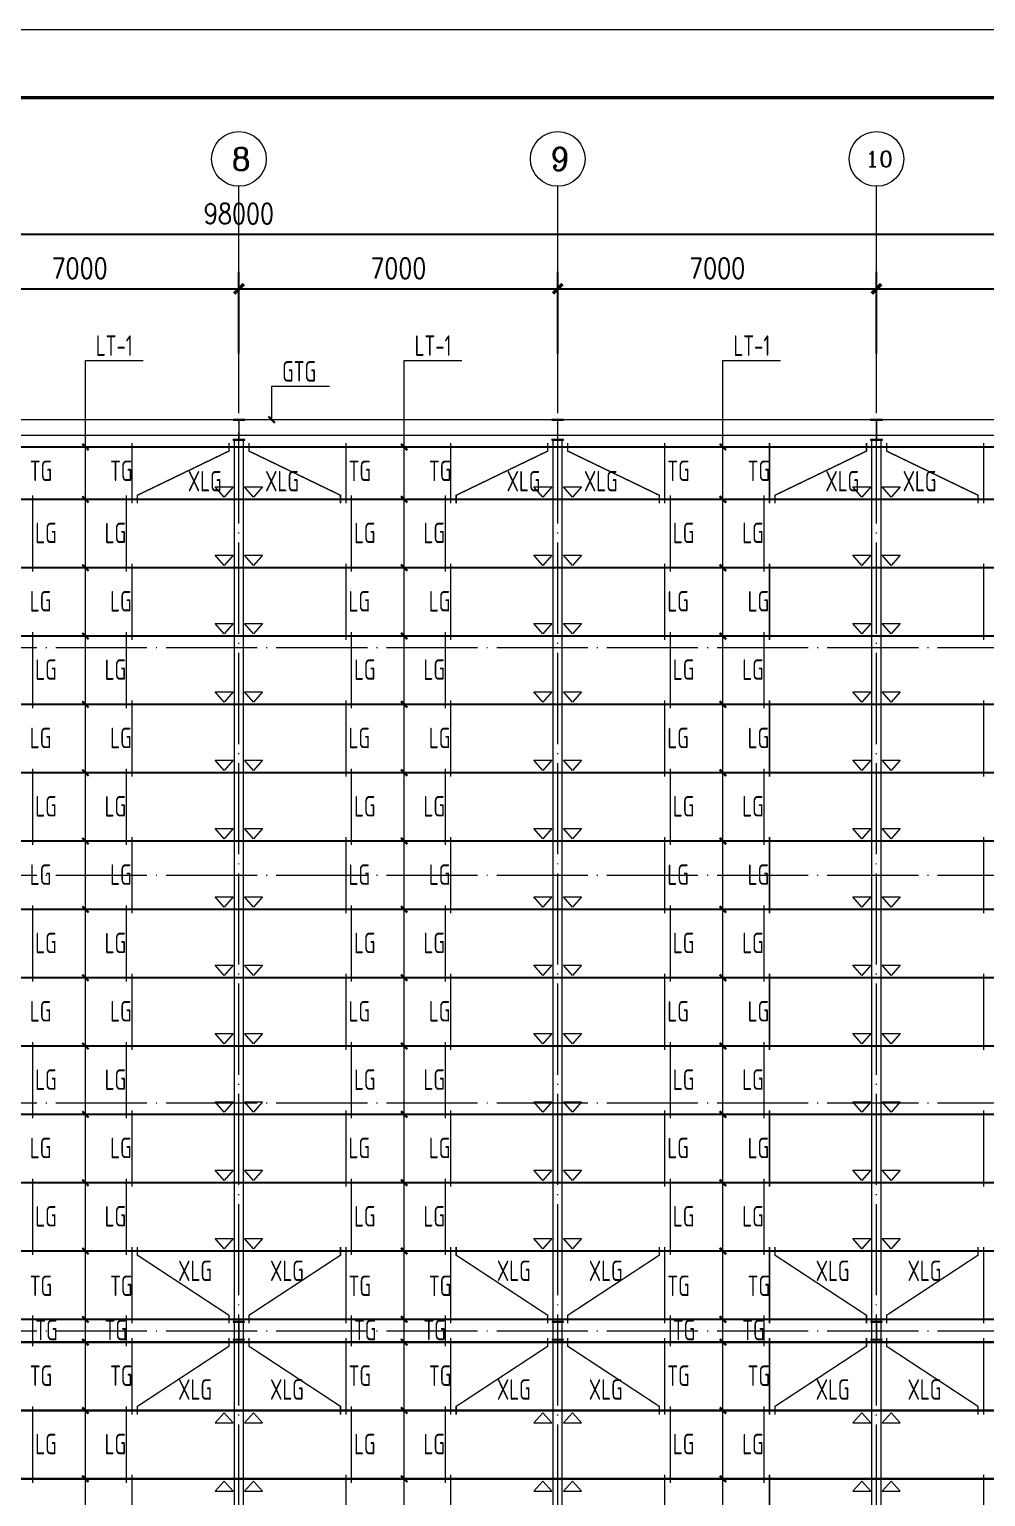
# Model space of a CAD drawing. Header units: millimetres. Extents: x 19781 to 898973, y -947928 to -267362.
# Drawn here: x 488533 to 509533, y -605011 to -572803 of the extents above; entities that cross this region are included whole.
import ezdxf

# ---------------------------------------------------------------- set-up
doc = ezdxf.new("R2010")
doc.units = ezdxf.units.MM
doc.header["$LTSCALE"] = 100
doc.linetypes.add('CENTER', pattern=[50.8, 31.75, -6.35, 6.35, -6.35])
doc.linetypes.add('DOTE', pattern=[2.42, 2, -0.2, 0.02, -0.2])
doc.layers.get('0').update_dxf_attribs({"lineweight": 18})
for name, color, linetype, lineweight in [('10', 7, 'Continuous', 18), ('AXIS', 3, 'Continuous', 18), ('AXIS_TEXT', 7, 'Continuous', 18), ('BORDER', 7, 'Continuous', 18), ('C', 6, 'CENTER', 18), ('DOTE', 1, 'DOTE', 18), ('PUB_DIM', 3, 'Continuous', 18), ('THICK', 6, 'Continuous', 18), ('卫浴', 7, 'Continuous', 18), ('数字', 3, 'Continuous', 20), ('构件号', 1, 'Continuous', 18), ('系杆支撑', 2, 'Continuous', 18), ('钢柱', 4, 'Continuous', 20), ('钢梁', 4, 'Continuous', 5)]:
    doc.layers.add(name, color=color, linetype=linetype, lineweight=lineweight)
doc.styles.add('_TCH_AXIS', font='complex.shx', dxfattribs={"bigfont": 'gbcbig.shx'})
doc.styles.add('COMPLEX', font='complex.shx', dxfattribs={"bigfont": 'gbcbig.shx'})
doc.styles.add('dim_font', font='simplex.shx', dxfattribs={"width": 0.8, "bigfont": 'gbcbig.shx'})
doc.styles.add('TSSD_REIN', font='tssdeng.shx', dxfattribs={"width": 0.7, "bigfont": 'hztxt.shx'})
doc.dimstyles.new('DIMN150', dxfattribs={"dimscale": 1.5, "dimtxt": 300, "dimasz": 1, "dimexe": 250, "dimexo": 300, "dimgap": 150, "dimtad": 1, "dimdec": 0, "dimzin": 0, "dimdsep": 46, "dimtxsty": 'dim_font', "dimblk": '_CAXARROW', "dimcen": 0.09, "dimdle": 2, "dimclrt": 7, "dimadec": 0, "dimazin": 0, "dimtfac": 1, "dimtdec": 0, "dimtix": 1, "dimtmove": 2, "dimatfit": 3, "dimfxl": 1, "dimtolj": 1, "dimtzin": 0, "dimarcsym": 0})
pattern_1 = [(45, (0, 0), (-7.07106781, 7.07106781), []), (45, (0, 2.5), (-7.07106781, 7.07106781), [])]

# ---------------------------------------------------------------- blocks, each defined once
blk = doc.blocks.new('_DIMX')
blk.add_line((-150, 0), (150, 0))
blk.add_lwpolyline([(-70, -70, 50, 50, 0), (70, 70, 50, 50, 0)], format="xyseb")
blk = doc.blocks.new('*X151')
at = {"layer": 'AXIS', "color": 0, "lineweight": -2, "transparency": 16777216}
for p, q in [((486136, -579920), (486136, -578123)), ((493136, -579920), (493136, -578123)), ((486138, -578498), (493135, -578498))]:
    blk.add_line(p, q, dxfattribs=at)
at = {"layer": 'AXIS', "color": 0, "lineweight": -2, "transparency": 16777216, "xscale": 1.5, "yscale": 1.5, "zscale": 1.5, "rotation": 180}
blk.add_blockref('_DIMX', (486136, -578498), dxfattribs=at)
at = {"layer": 'AXIS', "color": 0, "lineweight": -2, "transparency": 16777216, "xscale": 1.5, "yscale": 1.5, "zscale": 1.5}
blk.add_blockref('_DIMX', (493136, -578498), dxfattribs=at)
at = {"layer": 'AXIS', "color": 7, "transparency": 16777216, "insert": (489636, -578048), "char_height": 450, "width": 3805.71, "attachment_point": 5, "style": 'dim_font'}
blk.add_mtext('7000', dxfattribs=at)
blk = doc.blocks.new('_CAXARROW')
blk.add_hatch(color=0).paths.add_polyline_path([(0, 0), (-1, 0.125), (-1, -0.125)], flags=0)
blk = doc.blocks.new('*X152')
at = {"layer": 'AXIS', "color": 0, "lineweight": -2, "transparency": 16777216}
for p, q in [((493136, -579920), (493136, -578123)), ((500136, -579920), (500136, -578123)), ((493138, -578498), (500135, -578498))]:
    blk.add_line(p, q, dxfattribs=at)
at = {"layer": 'AXIS', "color": 0, "lineweight": -2, "transparency": 16777216, "xscale": 1.5, "yscale": 1.5, "zscale": 1.5, "rotation": 180}
blk.add_blockref('_DIMX', (493136, -578498), dxfattribs=at)
at = {"layer": 'AXIS', "color": 0, "lineweight": -2, "transparency": 16777216, "xscale": 1.5, "yscale": 1.5, "zscale": 1.5}
blk.add_blockref('_DIMX', (500136, -578498), dxfattribs=at)
at = {"layer": 'AXIS', "color": 7, "transparency": 16777216, "insert": (496636, -578048), "char_height": 450, "width": 3805.71, "attachment_point": 5, "style": 'dim_font'}
blk.add_mtext('7000', dxfattribs=at)
blk = doc.blocks.new('*X153')
at = {"layer": 'AXIS', "color": 0, "lineweight": -2, "transparency": 16777216}
for p, q in [((500136, -579920), (500136, -578123)), ((507136, -579920), (507136, -578123)), ((500138, -578498), (507135, -578498))]:
    blk.add_line(p, q, dxfattribs=at)
at = {"layer": 'AXIS', "color": 0, "lineweight": -2, "transparency": 16777216, "xscale": 1.5, "yscale": 1.5, "zscale": 1.5, "rotation": 180}
blk.add_blockref('_DIMX', (500136, -578498), dxfattribs=at)
at = {"layer": 'AXIS', "color": 0, "lineweight": -2, "transparency": 16777216, "xscale": 1.5, "yscale": 1.5, "zscale": 1.5}
blk.add_blockref('_DIMX', (507136, -578498), dxfattribs=at)
at = {"layer": 'AXIS', "color": 7, "transparency": 16777216, "insert": (503636, -578048), "char_height": 450, "width": 3805.71, "attachment_point": 5, "style": 'dim_font'}
blk.add_mtext('7000', dxfattribs=at)
blk = doc.blocks.new('*X154')
at = {"layer": 'AXIS', "color": 0, "lineweight": -2, "transparency": 16777216}
for p, q in [((507136, -579920), (507136, -578123)), ((514136, -579920), (514136, -578123)), ((507138, -578498), (514135, -578498))]:
    blk.add_line(p, q, dxfattribs=at)
at = {"layer": 'AXIS', "color": 0, "lineweight": -2, "transparency": 16777216, "xscale": 1.5, "yscale": 1.5, "zscale": 1.5, "rotation": 180}
blk.add_blockref('_DIMX', (507136, -578498), dxfattribs=at)
at = {"layer": 'AXIS', "color": 0, "lineweight": -2, "transparency": 16777216, "xscale": 1.5, "yscale": 1.5, "zscale": 1.5}
blk.add_blockref('_DIMX', (514136, -578498), dxfattribs=at)
at = {"layer": 'AXIS', "color": 7, "transparency": 16777216, "insert": (510636, -578048), "char_height": 450, "width": 3805.71, "attachment_point": 5, "style": 'dim_font'}
blk.add_mtext('7000', dxfattribs=at)
blk = doc.blocks.new('_AXISO')
blk.add_circle((0, 0), 0.5)
at = {"layer": 'AXIS_TEXT', "style": 'COMPLEX', "width": 1.04167}
blk.add_attdef('A', (-0.25, -0.28), '', height=0.56, dxfattribs=at)
blk = doc.blocks.new('*X160')
at = {"layer": 'AXIS', "color": 0, "lineweight": -2, "transparency": 16777216}
for p, q in [((444136, -579620), (444136, -576923)), ((542136, -579620), (542136, -576923)), ((444138, -577298), (542135, -577298))]:
    blk.add_line(p, q, dxfattribs=at)
at = {"layer": 'AXIS', "color": 0, "lineweight": -2, "transparency": 16777216, "xscale": 1.5, "yscale": 1.5, "zscale": 1.5, "rotation": 180}
blk.add_blockref('_DIMX', (444136, -577298), dxfattribs=at)
at = {"layer": 'AXIS', "color": 0, "lineweight": -2, "transparency": 16777216, "xscale": 1.5, "yscale": 1.5, "zscale": 1.5}
blk.add_blockref('_DIMX', (542136, -577298), dxfattribs=at)
at = {"layer": 'AXIS', "color": 7, "transparency": 16777216, "insert": (493136, -576848), "char_height": 450, "width": 4834.29, "attachment_point": 5, "style": 'dim_font'}
blk.add_mtext('98000', dxfattribs=at)

msp = doc.modelspace()

# ---------------------------------------------------------------- hatches: boundary and pattern name
at = {"layer": '10', "ltscale": 100}
h = msp.add_hatch(dxfattribs=at)
h.set_pattern_fill('金属', color=256, style=0, pattern_type=0)
h.set_pattern_definition(pattern_1)
h.paths.add_polyline_path([(493140.21, -581382.05), (493266.21, -581382.05), (493266.21, -581370.05), (493006.21, -581370.05), (493006.21, -581382.05), (493132.21, -581382.05), (493132.21, -581808.05), (493006.21, -581808.05), (493006.21, -581820.05), (493266.21, -581820.05), (493266.21, -581808.05), (493140.21, -581808.05)], flags=0)
h = msp.add_hatch(dxfattribs=at)
h.set_pattern_fill('金属', color=256, style=0, pattern_type=0)
h.set_pattern_definition(pattern_1)
h.paths.add_polyline_path([(500140.21, -581382.05), (500266.21, -581382.05), (500266.21, -581370.05), (500006.21, -581370.05), (500006.21, -581382.05), (500132.21, -581382.05), (500132.21, -581808.05), (500006.21, -581808.05), (500006.21, -581820.05), (500266.21, -581820.05), (500266.21, -581808.05), (500140.21, -581808.05)], flags=0)
h = msp.add_hatch(dxfattribs=at)
h.set_pattern_fill('金属', color=256, style=0, pattern_type=0)
h.set_pattern_definition(pattern_1)
h.paths.add_polyline_path([(507140.21, -581382.05), (507266.21, -581382.05), (507266.21, -581370.05), (507006.21, -581370.05), (507006.21, -581382.05), (507132.21, -581382.05), (507132.21, -581808.05), (507006.21, -581808.05), (507006.21, -581820.05), (507266.21, -581820.05), (507266.21, -581808.05), (507140.21, -581808.05)], flags=0)
h = msp.add_hatch(dxfattribs=at)
h.set_pattern_fill('金属', color=256, style=0, pattern_type=0)
h.set_pattern_definition(pattern_1)
h.paths.add_polyline_path([(493140.21, -601182.05), (493261.21, -601182.05), (493261.21, -601170.05), (493011.21, -601170.05), (493011.21, -601182.05), (493132.21, -601182.05), (493132.21, -601558.05), (493011.21, -601558.05), (493011.21, -601570.05), (493261.21, -601570.05), (493261.21, -601558.05), (493140.21, -601558.05)], flags=0)
h = msp.add_hatch(dxfattribs=at)
h.set_pattern_fill('金属', color=256, style=0, pattern_type=0)
h.set_pattern_definition(pattern_1)
h.paths.add_polyline_path([(500140.21, -601182.05), (500261.21, -601182.05), (500261.21, -601170.05), (500011.21, -601170.05), (500011.21, -601182.05), (500132.21, -601182.05), (500132.21, -601558.05), (500011.21, -601558.05), (500011.21, -601570.05), (500261.21, -601570.05), (500261.21, -601558.05), (500140.21, -601558.05)], flags=0)
h = msp.add_hatch(dxfattribs=at)
h.set_pattern_fill('金属', color=256, style=0, pattern_type=0)
h.set_pattern_definition(pattern_1)
h.paths.add_polyline_path([(507140.21, -601182.05), (507261.21, -601182.05), (507261.21, -601170.05), (507011.21, -601170.05), (507011.21, -601182.05), (507132.21, -601182.05), (507132.21, -601558.05), (507011.21, -601558.05), (507011.21, -601570.05), (507261.21, -601570.05), (507261.21, -601558.05), (507140.21, -601558.05)], flags=0)

# ---------------------------------------------------------------- linework, layer by layer
at = {"layer": 'AXIS'}
for p, q in [((493136.21, -580370.05), (493136.21, -576248.05)), ((500136.21, -580370.05), (500136.21, -576248.05)), ((507136.21, -580370.05), (507136.21, -576248.05))]:
    msp.add_line(p, q, dxfattribs=at)
at = {"layer": 'BORDER'}
msp.add_lwpolyline([(431826, -635802.53), (431826, -572802.53), (565476, -572802.53), (565476, -635802.53)], close=True, dxfattribs=at)
msp.add_lwpolyline([(435576, -634302.53, 75, 75, 0), (435576, -574302.53, 75, 75, 0), (563976, -574302.53, 75, 75, 0), (563976, -634302.53, 75, 75, 0)], format="xyseb", close=True, dxfattribs=at)
at = {"layer": 'C'}
for points in [[(493785.21, -581300.05, 50, 50, 0), (493925.21, -581440.05, 50, 50, 0)], [(489694.21, -581900.05, 50, 50, 0), (489834.21, -582040.05, 50, 50, 0)], [(496694.21, -581900.05, 50, 50, 0), (496834.21, -582040.05, 50, 50, 0)], [(503694.21, -581900.05, 50, 50, 0), (503834.21, -582040.05, 50, 50, 0)], [(489694.21, -583050.05, 50, 50, 0), (489834.21, -583190.05, 50, 50, 0)], [(496694.21, -583050.05, 50, 50, 0), (496834.21, -583190.05, 50, 50, 0)], [(503694.21, -583050.05, 50, 50, 0), (503834.21, -583190.05, 50, 50, 0)], [(489694.21, -584550.05, 50, 50, 0), (489834.21, -584690.05, 50, 50, 0)], [(496694.21, -584550.05, 50, 50, 0), (496834.21, -584690.05, 50, 50, 0)], [(503694.21, -584550.05, 50, 50, 0), (503834.21, -584690.05, 50, 50, 0)], [(489694.21, -586050.05, 50, 50, 0), (489834.21, -586190.05, 50, 50, 0)], [(496694.21, -586050.05, 50, 50, 0), (496834.21, -586190.05, 50, 50, 0)], [(503694.21, -586050.05, 50, 50, 0), (503834.21, -586190.05, 50, 50, 0)], [(489694.21, -587550.05, 50, 50, 0), (489834.21, -587690.05, 50, 50, 0)], [(496694.21, -587550.05, 50, 50, 0), (496834.21, -587690.05, 50, 50, 0)], [(503694.21, -587550.05, 50, 50, 0), (503834.21, -587690.05, 50, 50, 0)], [(489694.21, -589050.05, 50, 50, 0), (489834.21, -589190.05, 50, 50, 0)], [(496694.21, -589050.05, 50, 50, 0), (496834.21, -589190.05, 50, 50, 0)], [(503694.21, -589050.05, 50, 50, 0), (503834.21, -589190.05, 50, 50, 0)], [(489694.21, -590550.05, 50, 50, 0), (489834.21, -590690.05, 50, 50, 0)], [(496694.21, -590550.05, 50, 50, 0), (496834.21, -590690.05, 50, 50, 0)], [(503694.21, -590550.05, 50, 50, 0), (503834.21, -590690.05, 50, 50, 0)], [(489694.21, -592050.05, 50, 50, 0), (489834.21, -592190.05, 50, 50, 0)], [(496694.21, -592050.05, 50, 50, 0), (496834.21, -592190.05, 50, 50, 0)], [(503694.21, -592050.05, 50, 50, 0), (503834.21, -592190.05, 50, 50, 0)], [(489694.21, -593550.05, 50, 50, 0), (489834.21, -593690.05, 50, 50, 0)], [(496694.21, -593550.05, 50, 50, 0), (496834.21, -593690.05, 50, 50, 0)], [(503694.21, -593550.05, 50, 50, 0), (503834.21, -593690.05, 50, 50, 0)], [(489694.21, -595050.05, 50, 50, 0), (489834.21, -595190.05, 50, 50, 0)], [(496694.21, -595050.05, 50, 50, 0), (496834.21, -595190.05, 50, 50, 0)], [(503694.21, -595050.05, 50, 50, 0), (503834.21, -595190.05, 50, 50, 0)], [(489694.21, -596550.05, 50, 50, 0), (489834.21, -596690.05, 50, 50, 0)], [(496694.21, -596550.05, 50, 50, 0), (496834.21, -596690.05, 50, 50, 0)], [(503694.21, -596550.05, 50, 50, 0), (503834.21, -596690.05, 50, 50, 0)], [(489694.21, -598050.05, 50, 50, 0), (489834.21, -598190.05, 50, 50, 0)], [(496694.21, -598050.05, 50, 50, 0), (496834.21, -598190.05, 50, 50, 0)], [(503694.21, -598050.05, 50, 50, 0), (503834.21, -598190.05, 50, 50, 0)], [(489694.21, -599550.05, 50, 50, 0), (489834.21, -599690.05, 50, 50, 0)], [(496694.21, -599550.05, 50, 50, 0), (496834.21, -599690.05, 50, 50, 0)], [(503694.21, -599550.05, 50, 50, 0), (503834.21, -599690.05, 50, 50, 0)], [(489694.21, -601050.05, 50, 50, 0), (489834.21, -601190.05, 50, 50, 0)], [(496694.21, -601050.05, 50, 50, 0), (496834.21, -601190.05, 50, 50, 0)], [(503694.21, -601050.05, 50, 50, 0), (503834.21, -601190.05, 50, 50, 0)], [(489694.21, -601550.05, 50, 50, 0), (489834.21, -601690.05, 50, 50, 0)], [(496694.21, -601550.05, 50, 50, 0), (496834.21, -601690.05, 50, 50, 0)], [(503694.21, -601550.05, 50, 50, 0), (503834.21, -601690.05, 50, 50, 0)], [(489694.21, -603050.05, 50, 50, 0), (489834.21, -603190.05, 50, 50, 0)], [(496694.21, -603050.05, 50, 50, 0), (496834.21, -603190.05, 50, 50, 0)], [(503694.21, -603050.05, 50, 50, 0), (503834.21, -603190.05, 50, 50, 0)], [(489694.21, -604550.05, 50, 50, 0), (489834.21, -604690.05, 50, 50, 0)], [(496694.21, -604550.05, 50, 50, 0), (496834.21, -604690.05, 50, 50, 0)], [(503694.21, -604550.05, 50, 50, 0), (503834.21, -604690.05, 50, 50, 0)]]:
    msp.add_lwpolyline(points, format="xyseb", dxfattribs=at)
at = {"layer": 'DOTE', "linetype": 'DOTE', "ltscale": 10}
for p, q in [((493136.21, -622370.05), (493136.21, -580370.05)), ((500136.21, -622370.05), (500136.21, -580370.05)), ((507136.21, -622370.05), (507136.21, -580370.05)), ((443136.21, -581370.05), (543136.21, -581370.05)), ((443136.21, -586370.05), (543136.21, -586370.05)), ((443136.21, -591370.05), (543136.21, -591370.05)), ((443136.21, -596370.05), (543136.21, -596370.05)), ((443136.21, -601370.05), (543136.21, -601370.05))]:
    msp.add_line(p, q, dxfattribs=at)
at = {"layer": 'PUB_DIM', "color": 6, "linetype": 'Continuous'}
for points in [[(493009.39, -582847.79), (492811.04, -583070.41), (492612.68, -582847.79)], [(493656.39, -582847.79), (493458.04, -583070.41), (493259.68, -582847.79)], [(500009.39, -582847.79), (499811.04, -583070.41), (499612.68, -582847.79)], [(500656.39, -582847.79), (500458.04, -583070.41), (500259.68, -582847.79)], [(507009.39, -582847.79), (506811.04, -583070.41), (506612.68, -582847.79)], [(507656.39, -582847.79), (507458.04, -583070.41), (507259.68, -582847.79)], [(493009.39, -584347.79), (492811.04, -584570.41), (492612.68, -584347.79)], [(493656.39, -584347.79), (493458.04, -584570.41), (493259.68, -584347.79)], [(500009.39, -584347.79), (499811.04, -584570.41), (499612.68, -584347.79)], [(500656.39, -584347.79), (500458.04, -584570.41), (500259.68, -584347.79)], [(507009.39, -584347.79), (506811.04, -584570.41), (506612.68, -584347.79)], [(507656.39, -584347.79), (507458.04, -584570.41), (507259.68, -584347.79)], [(493009.39, -585847.79), (492811.04, -586070.41), (492612.68, -585847.79)], [(493656.39, -585847.79), (493458.04, -586070.41), (493259.68, -585847.79)], [(500009.39, -585847.79), (499811.04, -586070.41), (499612.68, -585847.79)], [(500656.39, -585847.79), (500458.04, -586070.41), (500259.68, -585847.79)], [(507009.39, -585847.79), (506811.04, -586070.41), (506612.68, -585847.79)], [(507656.39, -585847.79), (507458.04, -586070.41), (507259.68, -585847.79)], [(493009.39, -587347.79), (492811.04, -587570.41), (492612.68, -587347.79)], [(493656.39, -587347.79), (493458.04, -587570.41), (493259.68, -587347.79)], [(500009.39, -587347.79), (499811.04, -587570.41), (499612.68, -587347.79)], [(500656.39, -587347.79), (500458.04, -587570.41), (500259.68, -587347.79)], [(507009.39, -587347.79), (506811.04, -587570.41), (506612.68, -587347.79)], [(507656.39, -587347.79), (507458.04, -587570.41), (507259.68, -587347.79)], [(493009.39, -588847.79), (492811.04, -589070.41), (492612.68, -588847.79)], [(493656.39, -588847.79), (493458.04, -589070.41), (493259.68, -588847.79)], [(500009.39, -588847.79), (499811.04, -589070.41), (499612.68, -588847.79)], [(500656.39, -588847.79), (500458.04, -589070.41), (500259.68, -588847.79)], [(507009.39, -588847.79), (506811.04, -589070.41), (506612.68, -588847.79)], [(507656.39, -588847.79), (507458.04, -589070.41), (507259.68, -588847.79)], [(493009.39, -590347.79), (492811.04, -590570.41), (492612.68, -590347.79)], [(493656.39, -590347.79), (493458.04, -590570.41), (493259.68, -590347.79)], [(500009.39, -590347.79), (499811.04, -590570.41), (499612.68, -590347.79)], [(500656.39, -590347.79), (500458.04, -590570.41), (500259.68, -590347.79)], [(507009.39, -590347.79), (506811.04, -590570.41), (506612.68, -590347.79)], [(507656.39, -590347.79), (507458.04, -590570.41), (507259.68, -590347.79)], [(493009.39, -591847.79), (492811.04, -592070.41), (492612.68, -591847.79)], [(493656.39, -591847.79), (493458.04, -592070.41), (493259.68, -591847.79)], [(500009.39, -591847.79), (499811.04, -592070.41), (499612.68, -591847.79)], [(500656.39, -591847.79), (500458.04, -592070.41), (500259.68, -591847.79)], [(507009.39, -591847.79), (506811.04, -592070.41), (506612.68, -591847.79)], [(507656.39, -591847.79), (507458.04, -592070.41), (507259.68, -591847.79)], [(493009.39, -593347.79), (492811.04, -593570.41), (492612.68, -593347.79)], [(493656.39, -593347.79), (493458.04, -593570.41), (493259.68, -593347.79)], [(500009.39, -593347.79), (499811.04, -593570.41), (499612.68, -593347.79)], [(500656.39, -593347.79), (500458.04, -593570.41), (500259.68, -593347.79)], [(507009.39, -593347.79), (506811.04, -593570.41), (506612.68, -593347.79)], [(507656.39, -593347.79), (507458.04, -593570.41), (507259.68, -593347.79)], [(493009.39, -594847.79), (492811.04, -595070.41), (492612.68, -594847.79)], [(493656.39, -594847.79), (493458.04, -595070.41), (493259.68, -594847.79)], [(500009.39, -594847.79), (499811.04, -595070.41), (499612.68, -594847.79)], [(500656.39, -594847.79), (500458.04, -595070.41), (500259.68, -594847.79)], [(507009.39, -594847.79), (506811.04, -595070.41), (506612.68, -594847.79)], [(507656.39, -594847.79), (507458.04, -595070.41), (507259.68, -594847.79)], [(493009.39, -596347.79), (492811.04, -596570.41), (492612.68, -596347.79)], [(493656.39, -596347.79), (493458.04, -596570.41), (493259.68, -596347.79)], [(500009.39, -596347.79), (499811.04, -596570.41), (499612.68, -596347.79)], [(500656.39, -596347.79), (500458.04, -596570.41), (500259.68, -596347.79)], [(507009.39, -596347.79), (506811.04, -596570.41), (506612.68, -596347.79)], [(507656.39, -596347.79), (507458.04, -596570.41), (507259.68, -596347.79)], [(493009.39, -597847.79), (492811.04, -598070.41), (492612.68, -597847.79)], [(493656.39, -597847.79), (493458.04, -598070.41), (493259.68, -597847.79)], [(500009.39, -597847.79), (499811.04, -598070.41), (499612.68, -597847.79)], [(500656.39, -597847.79), (500458.04, -598070.41), (500259.68, -597847.79)], [(507009.39, -597847.79), (506811.04, -598070.41), (506612.68, -597847.79)], [(507656.39, -597847.79), (507458.04, -598070.41), (507259.68, -597847.79)], [(493009.39, -599347.79), (492811.04, -599570.41), (492612.68, -599347.79)], [(493656.39, -599347.79), (493458.04, -599570.41), (493259.68, -599347.79)], [(500009.39, -599347.79), (499811.04, -599570.41), (499612.68, -599347.79)], [(500656.39, -599347.79), (500458.04, -599570.41), (500259.68, -599347.79)], [(507009.39, -599347.79), (506811.04, -599570.41), (506612.68, -599347.79)], [(507656.39, -599347.79), (507458.04, -599570.41), (507259.68, -599347.79)], [(493009.39, -603392.32), (492811.04, -603169.69), (492612.68, -603392.32)], [(493656.39, -603392.32), (493458.04, -603169.69), (493259.68, -603392.32)], [(500009.39, -603392.32), (499811.04, -603169.69), (499612.68, -603392.32)], [(500656.39, -603392.32), (500458.04, -603169.69), (500259.68, -603392.32)], [(507009.39, -603392.32), (506811.04, -603169.69), (506612.68, -603392.32)], [(507656.39, -603392.32), (507458.04, -603169.69), (507259.68, -603392.32)], [(493009.39, -604892.32), (492811.04, -604669.69), (492612.68, -604892.32)], [(493656.39, -604892.32), (493458.04, -604669.69), (493259.68, -604892.32)], [(500009.39, -604892.32), (499811.04, -604669.69), (499612.68, -604892.32)], [(500656.39, -604892.32), (500458.04, -604669.69), (500259.68, -604892.32)], [(507009.39, -604892.32), (506811.04, -604669.69), (506612.68, -604892.32)], [(507656.39, -604892.32), (507458.04, -604669.69), (507259.68, -604892.32)]]:
    msp.add_lwpolyline(points, close=True, dxfattribs=at)
at = {"layer": 'THICK', "ltscale": 100}
for p, q in [((489764.21, -620770.05), (489764.21, -580069.48)), ((489764.21, -580069.48), (491030.21, -580069.48)), ((496764.21, -620770.05), (496764.21, -580069.48)), ((496764.21, -580069.48), (498030.21, -580069.48)), ((503764.21, -620770.05), (503764.21, -580069.48)), ((503764.21, -580069.48), (505030.21, -580069.48)), ((493855.21, -581370.05), (493855.21, -580635.48)), ((493855.21, -580635.48), (495121.21, -580635.48))]:
    msp.add_line(p, q, dxfattribs=at)
at = {"layer": '卫浴', "ltscale": 100}
msp.add_lwpolyline([(542136.21, -581370.05), (542136.21, -581720.05), (444136.21, -581720.05), (444136.21, -581370.05)], close=True, dxfattribs=at)
at = {"layer": '构件号'}
for points in [[(542136.21, -581970.05, 45, 45, 0), (444136.21, -581970.05, 45, 45, 0)], [(542136.21, -583120.05, 45, 45, 0), (444136.21, -583120.05, 45, 45, 0)], [(542136.21, -584620.05, 45, 45, 0), (444136.21, -584620.05, 45, 45, 0)], [(542136.21, -586120.05, 45, 45, 0), (444136.21, -586120.05, 45, 45, 0)], [(542136.21, -587620.05, 45, 45, 0), (444136.21, -587620.05, 45, 45, 0)], [(542136.21, -589120.05, 45, 45, 0), (444136.21, -589120.05, 45, 45, 0)], [(542136.21, -590620.05, 45, 45, 0), (444136.21, -590620.05, 45, 45, 0)], [(542136.21, -592120.05, 45, 45, 0), (444136.21, -592120.05, 45, 45, 0)], [(542136.21, -593620.05, 45, 45, 0), (444136.21, -593620.05, 45, 45, 0)], [(542136.21, -595120.05, 45, 45, 0), (444136.21, -595120.05, 45, 45, 0)], [(542136.21, -596620.05, 45, 45, 0), (444136.21, -596620.05, 45, 45, 0)], [(542136.21, -598120.05, 45, 45, 0), (444136.21, -598120.05, 45, 45, 0)], [(542136.21, -599620.05, 45, 45, 0), (444136.21, -599620.05, 45, 45, 0)], [(542136.21, -601120.05, 45, 45, 0), (444136.21, -601120.05, 45, 45, 0)], [(542136.21, -601620.05, 45, 45, 0), (444136.21, -601620.05, 45, 45, 0)], [(542136.21, -603120.05, 45, 45, 0), (444136.21, -603120.05, 45, 45, 0)], [(542136.21, -604620.05, 45, 45, 0), (444136.21, -604620.05, 45, 45, 0)]]:
    msp.add_lwpolyline(points, format="xyseb", dxfattribs=at)
at = {"layer": '系杆支撑'}
for points in [[(490786.21, -583210.21, 30, 30, 0), (490786.21, -581880.24, 30, 30, 0)], [(492916.09, -581880.24, 30, 30, 0), (492916.09, -582059.87, 30, 30, 0), (490906.21, -583029.89, 30, 30, 0), (490906.21, -583210.21, 30, 30, 0)], [(493356.33, -581880.24, 30, 30, 0), (493356.33, -582059.87, 30, 30, 0), (495366.21, -583029.89, 30, 30, 0), (495366.21, -583210.21, 30, 30, 0)], [(495486.21, -583210.21, 30, 30, 0), (495486.21, -581880.24, 30, 30, 0)], [(497786.21, -583210.21, 30, 30, 0), (497786.21, -581880.24, 30, 30, 0)], [(499916.09, -581880.24, 30, 30, 0), (499916.09, -582059.87, 30, 30, 0), (497906.21, -583029.89, 30, 30, 0), (497906.21, -583210.21, 30, 30, 0)], [(500356.33, -581880.24, 30, 30, 0), (500356.33, -582059.87, 30, 30, 0), (502366.21, -583029.89, 30, 30, 0), (502366.21, -583210.21, 30, 30, 0)], [(502486.21, -583210.21, 30, 30, 0), (502486.21, -581880.24, 30, 30, 0)], [(504786.21, -583210.21, 30, 30, 0), (504786.21, -581880.24, 30, 30, 0)], [(506916.09, -581880.24, 30, 30, 0), (506916.09, -582059.87, 30, 30, 0), (504906.21, -583029.89, 30, 30, 0), (504906.21, -583210.21, 30, 30, 0)], [(507356.33, -581880.24, 30, 30, 0), (507356.33, -582059.87, 30, 30, 0), (509366.21, -583029.89, 30, 30, 0), (509366.21, -583210.21, 30, 30, 0)], [(509486.21, -583210.21, 30, 30, 0), (509486.21, -581880.24, 30, 30, 0)], [(488606.21, -584710.21, 30, 30, 0), (488606.21, -583030.24, 30, 30, 0)], [(490666.21, -584710.21, 30, 30, 0), (490666.21, -583030.24, 30, 30, 0)], [(495606.21, -584710.21, 30, 30, 0), (495606.21, -583030.24, 30, 30, 0)], [(497666.21, -584710.21, 30, 30, 0), (497666.21, -583030.24, 30, 30, 0)], [(502606.21, -584710.21, 30, 30, 0), (502606.21, -583030.24, 30, 30, 0)], [(504666.21, -584710.21, 30, 30, 0), (504666.21, -583030.24, 30, 30, 0)], [(490786.21, -586210.21, 30, 30, 0), (490786.21, -584530.24, 30, 30, 0)], [(495486.21, -586210.21, 30, 30, 0), (495486.21, -584530.24, 30, 30, 0)], [(497786.21, -586210.21, 30, 30, 0), (497786.21, -584530.24, 30, 30, 0)], [(502486.21, -586210.21, 30, 30, 0), (502486.21, -584530.24, 30, 30, 0)], [(504786.21, -586210.21, 30, 30, 0), (504786.21, -584530.24, 30, 30, 0)], [(509486.21, -586210.21, 30, 30, 0), (509486.21, -584530.24, 30, 30, 0)], [(488606.21, -587710.21, 30, 30, 0), (488606.21, -586030.24, 30, 30, 0)], [(490666.21, -587710.21, 30, 30, 0), (490666.21, -586030.24, 30, 30, 0)], [(495606.21, -587710.21, 30, 30, 0), (495606.21, -586030.24, 30, 30, 0)], [(497666.21, -587710.21, 30, 30, 0), (497666.21, -586030.24, 30, 30, 0)], [(502606.21, -587710.21, 30, 30, 0), (502606.21, -586030.24, 30, 30, 0)], [(504666.21, -587710.21, 30, 30, 0), (504666.21, -586030.24, 30, 30, 0)], [(490786.21, -589210.21, 30, 30, 0), (490786.21, -587530.24, 30, 30, 0)], [(495486.21, -589210.21, 30, 30, 0), (495486.21, -587530.24, 30, 30, 0)], [(497786.21, -589210.21, 30, 30, 0), (497786.21, -587530.24, 30, 30, 0)], [(502486.21, -589210.21, 30, 30, 0), (502486.21, -587530.24, 30, 30, 0)], [(504786.21, -589210.21, 30, 30, 0), (504786.21, -587530.24, 30, 30, 0)], [(509486.21, -589210.21, 30, 30, 0), (509486.21, -587530.24, 30, 30, 0)], [(488606.21, -590710.21, 30, 30, 0), (488606.21, -589030.24, 30, 30, 0)], [(490666.21, -590710.21, 30, 30, 0), (490666.21, -589030.24, 30, 30, 0)], [(495606.21, -590710.21, 30, 30, 0), (495606.21, -589030.24, 30, 30, 0)], [(497666.21, -590710.21, 30, 30, 0), (497666.21, -589030.24, 30, 30, 0)], [(502606.21, -590710.21, 30, 30, 0), (502606.21, -589030.24, 30, 30, 0)], [(504666.21, -590710.21, 30, 30, 0), (504666.21, -589030.24, 30, 30, 0)], [(490786.21, -592210.21, 30, 30, 0), (490786.21, -590530.24, 30, 30, 0)], [(495486.21, -592210.21, 30, 30, 0), (495486.21, -590530.24, 30, 30, 0)], [(497786.21, -592210.21, 30, 30, 0), (497786.21, -590530.24, 30, 30, 0)], [(502486.21, -592210.21, 30, 30, 0), (502486.21, -590530.24, 30, 30, 0)], [(504786.21, -592210.21, 30, 30, 0), (504786.21, -590530.24, 30, 30, 0)], [(509486.21, -592210.21, 30, 30, 0), (509486.21, -590530.24, 30, 30, 0)], [(488606.21, -593710.21, 30, 30, 0), (488606.21, -592030.24, 30, 30, 0)], [(490666.21, -593710.21, 30, 30, 0), (490666.21, -592030.24, 30, 30, 0)], [(495606.21, -593710.21, 30, 30, 0), (495606.21, -592030.24, 30, 30, 0)], [(497666.21, -593710.21, 30, 30, 0), (497666.21, -592030.24, 30, 30, 0)], [(502606.21, -593710.21, 30, 30, 0), (502606.21, -592030.24, 30, 30, 0)], [(504666.21, -593710.21, 30, 30, 0), (504666.21, -592030.24, 30, 30, 0)], [(490786.21, -595210.21, 30, 30, 0), (490786.21, -593530.24, 30, 30, 0)], [(495486.21, -595210.21, 30, 30, 0), (495486.21, -593530.24, 30, 30, 0)], [(497786.21, -595210.21, 30, 30, 0), (497786.21, -593530.24, 30, 30, 0)], [(502486.21, -595210.21, 30, 30, 0), (502486.21, -593530.24, 30, 30, 0)], [(504786.21, -595210.21, 30, 30, 0), (504786.21, -593530.24, 30, 30, 0)], [(509486.21, -595210.21, 30, 30, 0), (509486.21, -593530.24, 30, 30, 0)], [(488606.21, -596710.21, 30, 30, 0), (488606.21, -595030.24, 30, 30, 0)], [(490666.21, -596710.21, 30, 30, 0), (490666.21, -595030.24, 30, 30, 0)], [(495606.21, -596710.21, 30, 30, 0), (495606.21, -595030.24, 30, 30, 0)], [(497666.21, -596710.21, 30, 30, 0), (497666.21, -595030.24, 30, 30, 0)], [(502606.21, -596710.21, 30, 30, 0), (502606.21, -595030.24, 30, 30, 0)], [(504666.21, -596710.21, 30, 30, 0), (504666.21, -595030.24, 30, 30, 0)], [(490786.21, -598210.21, 30, 30, 0), (490786.21, -596530.24, 30, 30, 0)], [(495486.21, -598210.21, 30, 30, 0), (495486.21, -596530.24, 30, 30, 0)], [(497786.21, -598210.21, 30, 30, 0), (497786.21, -596530.24, 30, 30, 0)], [(502486.21, -598210.21, 30, 30, 0), (502486.21, -596530.24, 30, 30, 0)], [(504786.21, -598210.21, 30, 30, 0), (504786.21, -596530.24, 30, 30, 0)], [(509486.21, -598210.21, 30, 30, 0), (509486.21, -596530.24, 30, 30, 0)], [(488606.21, -599710.21, 30, 30, 0), (488606.21, -598030.24, 30, 30, 0)], [(490666.21, -599710.21, 30, 30, 0), (490666.21, -598030.24, 30, 30, 0)], [(495606.21, -599710.21, 30, 30, 0), (495606.21, -598030.24, 30, 30, 0)], [(497666.21, -599710.21, 30, 30, 0), (497666.21, -598030.24, 30, 30, 0)], [(502606.21, -599710.21, 30, 30, 0), (502606.21, -598030.24, 30, 30, 0)], [(504666.21, -599710.21, 30, 30, 0), (504666.21, -598030.24, 30, 30, 0)], [(490786.21, -599529.89, 30, 30, 0), (490786.21, -601209.87, 30, 30, 0)], [(492916.09, -601209.87, 30, 30, 0), (492916.09, -601030.24, 30, 30, 0), (490906.21, -599710.21, 30, 30, 0), (490906.21, -599529.89, 30, 30, 0)], [(493356.33, -601209.87, 30, 30, 0), (493356.33, -601030.24, 30, 30, 0), (495366.21, -599710.21, 30, 30, 0), (495366.21, -599529.89, 30, 30, 0)], [(495486.21, -599529.89, 30, 30, 0), (495486.21, -601209.87, 30, 30, 0)], [(497786.21, -599529.89, 30, 30, 0), (497786.21, -601209.87, 30, 30, 0)], [(499916.09, -601209.87, 30, 30, 0), (499916.09, -601030.24, 30, 30, 0), (497906.21, -599710.21, 30, 30, 0), (497906.21, -599529.89, 30, 30, 0)], [(500356.33, -601209.87, 30, 30, 0), (500356.33, -601030.24, 30, 30, 0), (502366.21, -599710.21, 30, 30, 0), (502366.21, -599529.89, 30, 30, 0)], [(502486.21, -599529.89, 30, 30, 0), (502486.21, -601209.87, 30, 30, 0)], [(504786.21, -599529.89, 30, 30, 0), (504786.21, -601209.87, 30, 30, 0)], [(506916.09, -601209.87, 30, 30, 0), (506916.09, -601030.24, 30, 30, 0), (504906.21, -599710.21, 30, 30, 0), (504906.21, -599529.89, 30, 30, 0)], [(507356.33, -601209.87, 30, 30, 0), (507356.33, -601030.24, 30, 30, 0), (509366.21, -599710.21, 30, 30, 0), (509366.21, -599529.89, 30, 30, 0)], [(509486.21, -599529.89, 30, 30, 0), (509486.21, -601209.87, 30, 30, 0)], [(488606.21, -601709.87, 30, 30, 0), (488606.21, -601030.24, 30, 30, 0)], [(490666.21, -601709.87, 30, 30, 0), (490666.21, -601030.24, 30, 30, 0)], [(495606.21, -601709.87, 30, 30, 0), (495606.21, -601030.24, 30, 30, 0)], [(497666.21, -601709.87, 30, 30, 0), (497666.21, -601030.24, 30, 30, 0)], [(502606.21, -601709.87, 30, 30, 0), (502606.21, -601030.24, 30, 30, 0)], [(504666.21, -601709.87, 30, 30, 0), (504666.21, -601030.24, 30, 30, 0)], [(490786.21, -603210.21, 30, 30, 0), (490786.21, -601530.24, 30, 30, 0)], [(492916.09, -601530.24, 30, 30, 0), (492916.09, -601709.87, 30, 30, 0), (490906.21, -603029.89, 30, 30, 0), (490906.21, -603210.21, 30, 30, 0)], [(493356.33, -601530.24, 30, 30, 0), (493356.33, -601709.87, 30, 30, 0), (495366.21, -603029.89, 30, 30, 0), (495366.21, -603210.21, 30, 30, 0)], [(495486.21, -603210.21, 30, 30, 0), (495486.21, -601530.24, 30, 30, 0)], [(497786.21, -603210.21, 30, 30, 0), (497786.21, -601530.24, 30, 30, 0)], [(499916.09, -601530.24, 30, 30, 0), (499916.09, -601709.87, 30, 30, 0), (497906.21, -603029.89, 30, 30, 0), (497906.21, -603210.21, 30, 30, 0)], [(500356.33, -601530.24, 30, 30, 0), (500356.33, -601709.87, 30, 30, 0), (502366.21, -603029.89, 30, 30, 0), (502366.21, -603210.21, 30, 30, 0)], [(502486.21, -603210.21, 30, 30, 0), (502486.21, -601530.24, 30, 30, 0)], [(504786.21, -603210.21, 30, 30, 0), (504786.21, -601530.24, 30, 30, 0)], [(506916.09, -601530.24, 30, 30, 0), (506916.09, -601709.87, 30, 30, 0), (504906.21, -603029.89, 30, 30, 0), (504906.21, -603210.21, 30, 30, 0)], [(507356.33, -601530.24, 30, 30, 0), (507356.33, -601709.87, 30, 30, 0), (509366.21, -603029.89, 30, 30, 0), (509366.21, -603210.21, 30, 30, 0)], [(509486.21, -603210.21, 30, 30, 0), (509486.21, -601530.24, 30, 30, 0)], [(488606.21, -604710.21, 30, 30, 0), (488606.21, -603030.24, 30, 30, 0)], [(490666.21, -604710.21, 30, 30, 0), (490666.21, -603030.24, 30, 30, 0)], [(495606.21, -604710.21, 30, 30, 0), (495606.21, -603030.24, 30, 30, 0)], [(497666.21, -604710.21, 30, 30, 0), (497666.21, -603030.24, 30, 30, 0)], [(502606.21, -604710.21, 30, 30, 0), (502606.21, -603030.24, 30, 30, 0)], [(504666.21, -604710.21, 30, 30, 0), (504666.21, -603030.24, 30, 30, 0)], [(490786.21, -606210.21, 30, 30, 0), (490786.21, -604530.24, 30, 30, 0)], [(495486.21, -606210.21, 30, 30, 0), (495486.21, -604530.24, 30, 30, 0)], [(497786.21, -606210.21, 30, 30, 0), (497786.21, -604530.24, 30, 30, 0)], [(502486.21, -606210.21, 30, 30, 0), (502486.21, -604530.24, 30, 30, 0)], [(504786.21, -606210.21, 30, 30, 0), (504786.21, -604530.24, 30, 30, 0)], [(509486.21, -606210.21, 30, 30, 0), (509486.21, -604530.24, 30, 30, 0)]]:
    msp.add_lwpolyline(points, format="xyseb", dxfattribs=at)
at = {"layer": '钢柱', "ltscale": 100}
for points in [[(493140.21, -581382.05), (493266.21, -581382.05), (493266.21, -581370.05), (493006.21, -581370.05), (493006.21, -581382.05), (493132.21, -581382.05), (493132.21, -581808.05), (493006.21, -581808.05), (493006.21, -581820.05), (493266.21, -581820.05), (493266.21, -581808.05), (493140.21, -581808.05)], [(500140.21, -581382.05), (500266.21, -581382.05), (500266.21, -581370.05), (500006.21, -581370.05), (500006.21, -581382.05), (500132.21, -581382.05), (500132.21, -581808.05), (500006.21, -581808.05), (500006.21, -581820.05), (500266.21, -581820.05), (500266.21, -581808.05), (500140.21, -581808.05)], [(507140.21, -581382.05), (507266.21, -581382.05), (507266.21, -581370.05), (507006.21, -581370.05), (507006.21, -581382.05), (507132.21, -581382.05), (507132.21, -581808.05), (507006.21, -581808.05), (507006.21, -581820.05), (507266.21, -581820.05), (507266.21, -581808.05), (507140.21, -581808.05)], [(493140.21, -601182.05), (493261.21, -601182.05), (493261.21, -601170.05), (493011.21, -601170.05), (493011.21, -601182.05), (493132.21, -601182.05), (493132.21, -601558.05), (493011.21, -601558.05), (493011.21, -601570.05), (493261.21, -601570.05), (493261.21, -601558.05), (493140.21, -601558.05)], [(500140.21, -601182.05), (500261.21, -601182.05), (500261.21, -601170.05), (500011.21, -601170.05), (500011.21, -601182.05), (500132.21, -601182.05), (500132.21, -601558.05), (500011.21, -601558.05), (500011.21, -601570.05), (500261.21, -601570.05), (500261.21, -601558.05), (500140.21, -601558.05)], [(507140.21, -601182.05), (507261.21, -601182.05), (507261.21, -601170.05), (507011.21, -601170.05), (507011.21, -601182.05), (507132.21, -601182.05), (507132.21, -601558.05), (507011.21, -601558.05), (507011.21, -601570.05), (507261.21, -601570.05), (507261.21, -601558.05), (507140.21, -601558.05)]]:
    msp.add_lwpolyline(points, close=True, dxfattribs=at)
at = {"layer": '钢梁', "ltscale": 100}
for p, q in [((493036.21, -620920.05), (493036.21, -581820.05)), ((493236.21, -620920.05), (493236.21, -581820.05)), ((500036.21, -620920.05), (500036.21, -581820.05)), ((500236.21, -620920.05), (500236.21, -581820.05)), ((507036.21, -620920.05), (507036.21, -581820.05)), ((507236.21, -620920.05), (507236.21, -581820.05))]:
    msp.add_line(p, q, dxfattribs=at)

# ---------------------------------------------------------------- block references
at = {"layer": 'AXIS'}
ref = msp.add_blockref('_AXISO', (493136.21, -575648.05), dxfattribs=dict(at, xscale=1200, yscale=1200, zscale=1200))
ref.add_attrib('A', '8', (492971.81, -575894.65), dxfattribs={"layer": 'AXIS_TEXT', "height": 493.19, "style": '_TCH_AXIS'})
ref = msp.add_blockref('_AXISO', (500136.21, -575648.05), dxfattribs=dict(at, xscale=1200, yscale=1200, zscale=1200))
ref.add_attrib('A', '9', (499979.56, -575901.09), dxfattribs={"layer": 'AXIS_TEXT', "height": 506.08, "style": '_TCH_AXIS', "width": 0.928571})
ref = msp.add_blockref('_AXISO', (507136.21, -575648.05), dxfattribs=dict(at, xscale=1200, yscale=1200, zscale=1200))
ref.add_attrib('A', '10', (506892.78, -575818.45), dxfattribs={"layer": 'AXIS_TEXT', "height": 340.802, "style": '_TCH_AXIS', "width": 1.03448})

# ---------------------------------------------------------------- texts
at = {"layer": '数字', "ltscale": 100, "style": 'TSSD_REIN', "width": 0.7}
for s, p in [('LT-1', (489993.91, -579969.48)), ('LT-1', (496993.91, -579969.48)), ('LT-1', (503993.91, -579969.48)), ('GTG', (494084.91, -580535.48)), ('TG', (488543.58, -582718.83)), ('TG', (490307.58, -582718.83)), ('TG', (495543.58, -582718.83)), ('TG', (497307.58, -582718.83)), ('TG', (502543.58, -582718.83)), ('TG', (504307.58, -582718.83)), ('XLG', (492013.79, -582946.48)), ('XLG', (493710.79, -582946.48)), ('XLG', (499013.79, -582946.48)), ('XLG', (500710.79, -582946.48)), ('XLG', (506013.79, -582946.48)), ('XLG', (507710.79, -582946.48)), ('LG', (488663.58, -584081.83)), ('LG', (490187.58, -584081.83)), ('LG', (495663.58, -584081.83)), ('LG', (497187.58, -584081.83)), ('LG', (502663.58, -584081.83)), ('LG', (504187.58, -584081.83)), ('LG', (488543.58, -585581.83)), ('LG', (490307.58, -585581.83)), ('LG', (495543.58, -585581.83)), ('LG', (497307.58, -585581.83)), ('LG', (502543.58, -585581.83)), ('LG', (504307.58, -585581.83)), ('LG', (488663.58, -587081.83)), ('LG', (490187.58, -587081.83)), ('LG', (495663.58, -587081.83)), ('LG', (497187.58, -587081.83)), ('LG', (502663.58, -587081.83)), ('LG', (504187.58, -587081.83)), ('LG', (488543.58, -588581.83)), ('LG', (490307.58, -588581.83)), ('LG', (495543.58, -588581.83)), ('LG', (497307.58, -588581.83)), ('LG', (502543.58, -588581.83)), ('LG', (504307.58, -588581.83)), ('LG', (488663.58, -590081.83)), ('LG', (490187.58, -590081.83)), ('LG', (495663.58, -590081.83)), ('LG', (497187.58, -590081.83)), ('LG', (502663.58, -590081.83)), ('LG', (504187.58, -590081.83)), ('LG', (488543.58, -591581.83)), ('LG', (490307.58, -591581.83)), ('LG', (495543.58, -591581.83)), ('LG', (497307.58, -591581.83)), ('LG', (502543.58, -591581.83)), ('LG', (504307.58, -591581.83)), ('LG', (488663.58, -593081.83)), ('LG', (490187.58, -593081.83)), ('LG', (495663.58, -593081.83)), ('LG', (497187.58, -593081.83)), ('LG', (502663.58, -593081.83)), ('LG', (504187.58, -593081.83)), ('LG', (488543.58, -594581.83)), ('LG', (490307.58, -594581.83)), ('LG', (495543.58, -594581.83)), ('LG', (497307.58, -594581.83)), ('LG', (502543.58, -594581.83)), ('LG', (504307.58, -594581.83)), ('LG', (488663.58, -596081.83)), ('LG', (490187.58, -596081.83)), ('LG', (495663.58, -596081.83)), ('LG', (497187.58, -596081.83)), ('LG', (502663.58, -596081.83)), ('LG', (504187.58, -596081.83)), ('LG', (488543.58, -597581.83)), ('LG', (490307.58, -597581.83)), ('LG', (495543.58, -597581.83)), ('LG', (497307.58, -597581.83)), ('LG', (502543.58, -597581.83)), ('LG', (504307.58, -597581.83)), ('LG', (488663.58, -599081.83)), ('LG', (490187.58, -599081.83)), ('LG', (495663.58, -599081.83)), ('LG', (497187.58, -599081.83)), ('LG', (502663.58, -599081.83)), ('LG', (504187.58, -599081.83)), ('XLG', (491800.79, -600279.48)), ('XLG', (493818.79, -600279.48)), ('XLG', (498800.79, -600279.48)), ('XLG', (500818.79, -600279.48)), ('XLG', (505800.79, -600279.48)), ('XLG', (507818.79, -600279.48)), ('TG', (488543.58, -600608.83)), ('TG', (490307.58, -600608.83)), ('TG', (495543.58, -600608.83)), ('TG', (497307.58, -600608.83)), ('TG', (502543.58, -600608.83)), ('TG', (504307.58, -600608.83)), ('TG', (488663.58, -601577.83)), ('TG', (490187.58, -601577.83)), ('TG', (495663.58, -601577.83)), ('TG', (497187.58, -601577.83)), ('TG', (502663.58, -601577.83)), ('TG', (504187.58, -601577.83)), ('TG', (488543.58, -602581.83)), ('TG', (490307.58, -602581.83)), ('TG', (495543.58, -602581.83)), ('TG', (497307.58, -602581.83)), ('TG', (502543.58, -602581.83)), ('TG', (504307.58, -602581.83)), ('XLG', (491800.79, -602884.48)), ('XLG', (493818.79, -602884.48)), ('XLG', (498800.79, -602884.48)), ('XLG', (500818.79, -602884.48)), ('XLG', (505800.79, -602884.48)), ('XLG', (507818.79, -602884.48)), ('LG', (488663.58, -604081.83)), ('LG', (490187.58, -604081.83)), ('LG', (495663.58, -604081.83)), ('LG', (497187.58, -604081.83)), ('LG', (502663.58, -604081.83)), ('LG', (504187.58, -604081.83))]:
    msp.add_text(s, height=450, dxfattribs=at).set_placement(p)

# ---------------------------------------------------------------- dimensions: what is measured, and where the dimension line sits
at = {"layer": 'AXIS'}
for base, p1, p2, picture, middle in [((542136.21, -577298.05), (444136.21, -580070.05), (542136.21, -580070.05), '*X160', (493136.21, -576848.05)), ((493136.21, -578498.05), (486136.21, -580370.05), (493136.21, -580370.05), '*X151', (489636.21, -578048.05)), ((500136.21, -578498.05), (493136.21, -580370.05), (500136.21, -580370.05), '*X152', (496636.21, -578048.05)), ((507136.21, -578498.05), (500136.21, -580370.05), (507136.21, -580370.05), '*X153', (503636.21, -578048.05)), ((514136.21, -578498.05), (507136.21, -580370.05), (514136.21, -580370.05), '*X154', (510636.21, -578048.05))]:
    dim = msp.add_linear_dim(base=base, p1=p1, p2=p2, dimstyle='DIMN150', override={"dimsah": 1, "dimtzin": 0}, dxfattribs=at)
    dim.commit()
    dim.dimension.update_dxf_attribs({"geometry": picture, "text_midpoint": middle})

doc.saveas('drawing.dxf')
